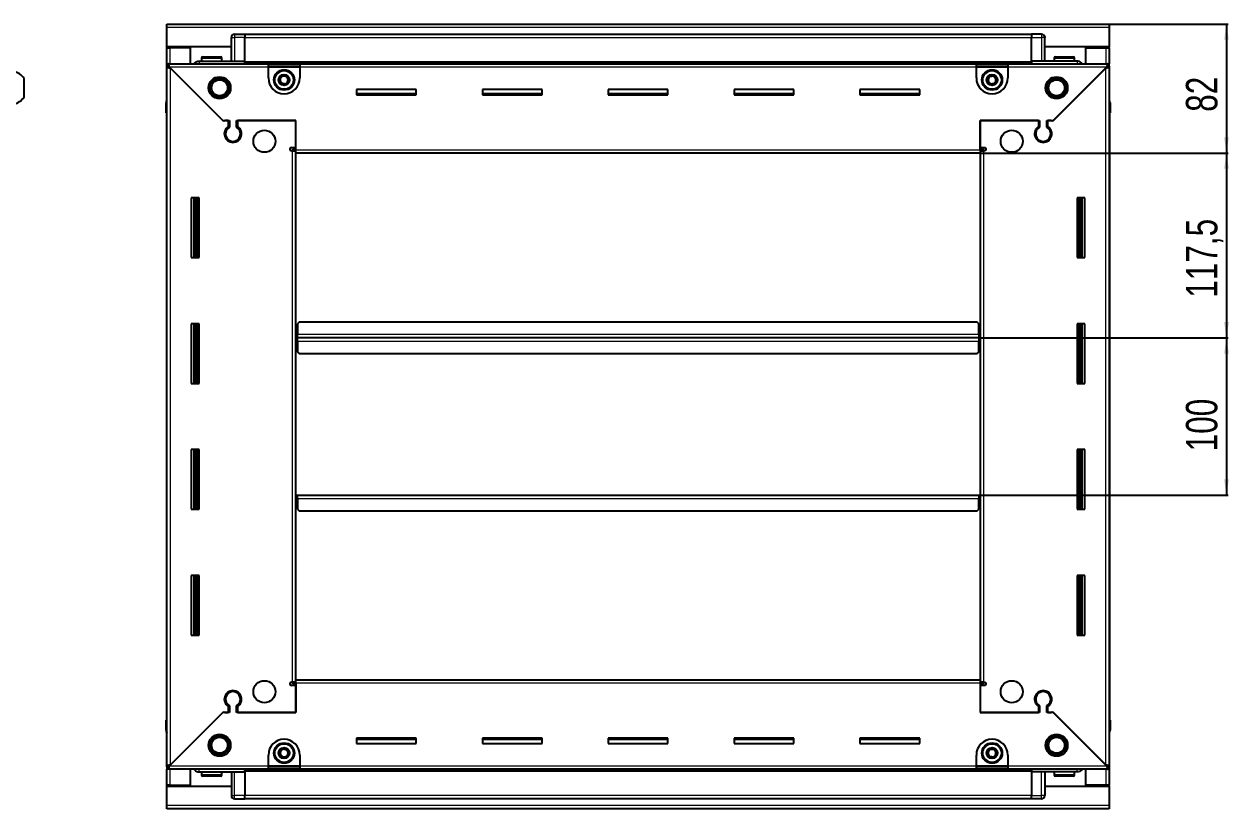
# Model space of a CAD drawing. Header units: millimetres. Extents: x 899 to 4291, y -693 to 1867.
# Drawn here: x 3525 to 4291, y 1244 to 1743 of the extents above; entities that cross this region are included whole.
import ezdxf

# ---------------------------------------------------------------- set-up
doc = ezdxf.new("R2010")
doc.units = ezdxf.units.MM
doc.layers.add('FORMAT', color=7, linetype='Continuous')
doc.styles.add('SLDTEXTSTYLE0', font='TXT', dxfattribs={"width": 0.75})
doc.dimstyles.new('SLDDIMSTYLE0', dxfattribs={"dimtxt": 20, "dimasz": 10, "dimexe": 0, "dimexo": 0.0625, "dimgap": 5, "dimtad": 2, "dimdec": 1, "dimrnd": 1e-09, "dimzin": 12, "dimdsep": 46, "dimtxsty": 'SLDTEXTSTYLE0', "dimsah": 1, "dimcen": 0.09, "dimadec": 0, "dimazin": 3, "dimtfac": 1, "dimtofl": 0, "dimtmove": 0, "dimatfit": 3, "dimfxl": 0, "dimfrac": 2, "dimtolj": 1, "dimtzin": 12, "dimarcsym": 0})

# ---------------------------------------------------------------- blocks, each defined once
blk = doc.blocks.new('_D_5')
at = {"layer": 'FORMAT'}
for p, q in [((4214.63, 1743.43), (4290.12, 1743.43)), ((4289.12, 1743.43), (4289.12, 1661.43)), ((4132.63, 1661.43), (4290.12, 1661.43))]:
    blk.add_line(p, q, dxfattribs=at)
for points in [[(4289.12, 1743.43), (4287.58, 1733.43), (4290.66, 1733.43)], [(4289.12, 1661.43), (4290.66, 1671.43), (4287.58, 1671.43)]]:
    blk.add_solid(points, dxfattribs=at)
at = {"layer": 'FORMAT', "insert": (4263.34, 1687.66), "char_height": 20, "attachment_point": 1, "rotation": 90, "style": 'SLDTEXTSTYLE0'}
blk.add_mtext('82', dxfattribs=at)
blk = doc.blocks.new('_D_6')
at = {"layer": 'FORMAT'}
for p, q in [((4132.63, 1661.43), (4290.12, 1661.43)), ((4289.12, 1661.43), (4289.12, 1543.93)), ((4131.63, 1543.93), (4290.12, 1543.93))]:
    blk.add_line(p, q, dxfattribs=at)
for points in [[(4289.12, 1661.43), (4287.58, 1651.43), (4290.66, 1651.43)], [(4289.12, 1543.93), (4290.66, 1553.93), (4287.58, 1553.93)]]:
    blk.add_solid(points, dxfattribs=at)
at = {"layer": 'FORMAT', "insert": (4263.34, 1569.43), "char_height": 20, "attachment_point": 1, "rotation": 90, "style": 'SLDTEXTSTYLE0'}
blk.add_mtext('117,5', dxfattribs=at)
blk = doc.blocks.new('_D_7')
at = {"layer": 'FORMAT'}
for p, q in [((4131.63, 1543.93), (4290.12, 1543.93)), ((4289.12, 1543.93), (4289.12, 1443.93)), ((4131.63, 1443.93), (4290.12, 1443.93))]:
    blk.add_line(p, q, dxfattribs=at)
for points in [[(4289.12, 1543.93), (4287.58, 1533.93), (4290.66, 1533.93)], [(4289.12, 1443.93), (4290.66, 1453.93), (4287.58, 1453.93)]]:
    blk.add_solid(points, dxfattribs=at)
at = {"layer": 'FORMAT', "insert": (4263.34, 1471.77), "char_height": 20, "attachment_point": 1, "rotation": 90, "style": 'SLDTEXTSTYLE0'}
blk.add_mtext('100', dxfattribs=at)

msp = doc.modelspace()

# ---------------------------------------------------------------- linework, layer by layer
at = {"color": 7, "linetype": 'Continuous', "lineweight": 25}
for p, q in [((3615.62, 1743.43), (4214.62, 1743.43)), ((3615.62, 1741.33), (3615.62, 1743.43)), ((3615.62, 1728.93), (3615.62, 1741.33)), ((4214.62, 1743.43), (4214.62, 1741.33)), ((4214.62, 1741.33), (4214.62, 1728.93)), ((3656.62, 1719.93), (3656.62, 1734.93)), ((3657.3, 1736.43), (3657.3, 1736.43)), ((3658.62, 1736.93), (3665.12, 1736.93)), ((3658.62, 1736.93), (3665.12, 1736.93)), ((3665.12, 1736.93), (3665.12, 1736.93)), ((3665.12, 1736.93), (3665.12, 1736.93)), ((3665.12, 1736.93), (3665.12, 1734.93)), ((4165.12, 1736.78), (3665.12, 1736.78)), ((3665.12, 1719.93), (3665.12, 1734.93)), ((4165.12, 1736.93), (4165.12, 1736.93)), ((4171.62, 1736.93), (4165.12, 1736.93)), ((4171.62, 1736.93), (4165.12, 1736.93)), ((4165.12, 1736.93), (4165.12, 1734.93)), ((4165.12, 1719.93), (4165.12, 1734.93)), ((4173.62, 1734.93), (4173.62, 1734.93)), ((4173.62, 1719.93), (4173.62, 1734.93)), ((3656.62, 1728.93), (3615.62, 1728.93)), ((3615.62, 1728.43), (3615.62, 1728.93)), ((3615.62, 1718.18), (3615.62, 1728.43)), ((3615.62, 1728.43), (3617.72, 1728.43)), ((3617.12, 1728.43), (3617.12, 1728.93)), ((3630.62, 1728.43), (3617.72, 1728.43)), ((3630.62, 1718.18), (3630.62, 1728.43)), ((4214.62, 1728.93), (4173.62, 1728.93)), ((4199.62, 1718.18), (4199.62, 1728.43)), ((4199.62, 1728.43), (4212.52, 1728.43)), ((4212.52, 1728.43), (4214.62, 1728.43)), ((4213.12, 1728.43), (4213.12, 1728.93)), ((4214.62, 1728.43), (4214.62, 1728.93)), ((4214.62, 1728.43), (4214.62, 1718.18)), ((3615.62, 1716.68), (3615.62, 1718.18)), ((3615.62, 1718.18), (3616.62, 1718.18)), ((3615.62, 1716.18), (3615.62, 1716.68)), ((3615.62, 1716.68), (3616.62, 1716.68)), ((3615.62, 1271.68), (3615.62, 1716.18)), ((3617.12, 1716.18), (3615.62, 1716.18)), ((3616.62, 1718.18), (3680.12, 1718.18)), ((3616.62, 1716.68), (3616.62, 1718.18)), ((3617.22, 1716.08), (3651.12, 1682.18)), ((3651.82, 1681.48), (3617.72, 1715.58)), ((3636.12, 1719.93), (3665.12, 1719.93)), ((3637.62, 1721.83), (3637.62, 1719.93)), ((3638.42, 1722.63), (3649.82, 1722.63)), ((3650.62, 1719.93), (3650.62, 1721.83)), ((3665.05, 1718.18), (3665.12, 1719.9)), ((3665.12, 1719.93), (3665.12, 1719.43)), ((3665.12, 1718.78), (4165.12, 1718.78)), ((3680.12, 1716.08), (3680.12, 1718.18)), ((3680.12, 1718.18), (3700.12, 1718.18)), ((3680.12, 1716.68), (3700.12, 1716.68)), ((3680.12, 1709.18), (3680.12, 1716.08)), ((3700.12, 1718.18), (3700.12, 1716.08)), ((3700.12, 1718.18), (4130.12, 1718.18)), ((3700.12, 1716.08), (3700.12, 1709.18)), ((4130.12, 1716.08), (4130.12, 1718.18)), ((4130.12, 1718.18), (4150.12, 1718.18)), ((4130.12, 1716.68), (4150.12, 1716.68)), ((4130.12, 1709.18), (4130.12, 1716.08)), ((4150.12, 1718.18), (4213.62, 1718.18)), ((4150.12, 1718.18), (4150.12, 1716.08)), ((4150.12, 1716.08), (4150.12, 1709.18)), ((4165.12, 1719.93), (4165.12, 1719.43)), ((4194.12, 1719.93), (4165.12, 1719.93)), ((4165.12, 1719.9), (4165.2, 1718.18)), ((4212.52, 1715.58), (4178.42, 1681.48)), ((4179.12, 1682.18), (4213.02, 1716.08)), ((4179.62, 1721.83), (4179.62, 1719.93)), ((4180.42, 1722.63), (4191.82, 1722.63)), ((4192.62, 1719.93), (4192.62, 1721.83)), ((4213.12, 1716.18), (4214.62, 1716.18)), ((4213.62, 1716.68), (4213.62, 1718.18)), ((4213.62, 1718.18), (4214.62, 1718.18)), ((4213.62, 1716.68), (4214.62, 1716.68)), ((4214.62, 1716.68), (4214.62, 1718.18)), ((4214.62, 1716.68), (4214.62, 1716.18)), ((4214.62, 1716.18), (4214.62, 1271.68)), ((3524.85, 1696.93), (3524.85, 1708.93)), ((3774.12, 1701.93), (3736.12, 1701.93)), ((3736.12, 1701.93), (3736.12, 1698.43)), ((3774.12, 1698.43), (3774.12, 1701.93)), ((3854.12, 1701.93), (3816.12, 1701.93)), ((3816.12, 1701.93), (3816.12, 1698.43)), ((3854.12, 1698.43), (3854.12, 1701.93)), ((3934.12, 1701.93), (3896.12, 1701.93)), ((3896.12, 1701.93), (3896.12, 1698.43)), ((3934.12, 1698.43), (3934.12, 1701.93)), ((4014.12, 1701.93), (3976.12, 1701.93)), ((3976.12, 1701.93), (3976.12, 1698.43)), ((4014.12, 1698.43), (4014.12, 1701.93)), ((4094.12, 1701.93), (4056.12, 1701.93)), ((4056.12, 1701.93), (4056.12, 1698.43)), ((4094.12, 1698.43), (4094.12, 1701.93)), ((3615.12, 1693.43), (3615.12, 1686.93)), ((3615.12, 1686.93), (3615.12, 1693.43)), ((3774.12, 1699.18), (3736.12, 1699.18)), ((3736.12, 1698.43), (3774.12, 1698.43)), ((3854.12, 1699.18), (3816.12, 1699.18)), ((3816.12, 1698.43), (3854.12, 1698.43)), ((3934.12, 1699.18), (3896.12, 1699.18)), ((3896.12, 1698.43), (3934.12, 1698.43)), ((4014.12, 1699.18), (3976.12, 1699.18)), ((3976.12, 1698.43), (4014.12, 1698.43)), ((4094.12, 1699.18), (4056.12, 1699.18)), ((4056.12, 1698.43), (4094.12, 1698.43)), ((4214.62, 1694.76), (4214.62, 1694.76)), ((4215.12, 1693.43), (4215.12, 1686.93)), ((4215.12, 1686.93), (4215.12, 1693.43)), ((3615.12, 1686.93), (3615.12, 1686.93)), ((3615.62, 1686.93), (3615.12, 1686.93)), ((3615.27, 1686.93), (3615.27, 1300.93)), ((4214.62, 1686.93), (4215.12, 1686.93)), ((4214.97, 1300.93), (4214.97, 1686.93)), ((4215.12, 1686.93), (4215.12, 1686.93)), ((4215.12, 1686.93), (4215.12, 1686.93)), ((3651.12, 1682.18), (3655.32, 1682.18)), ((3652.52, 1682.18), (3651.82, 1681.48)), ((3654.62, 1682.18), (3652.52, 1682.18)), ((3654.62, 1682.18), (3654.62, 1678.29)), ((3655.32, 1682.18), (3655.32, 1677.9)), ((3659.92, 1682.18), (3697.62, 1682.18)), ((3659.92, 1677.9), (3659.92, 1682.18)), ((3660.62, 1678.29), (3660.62, 1682.18)), ((3697.62, 1682.18), (3660.62, 1682.18)), ((3697.62, 1663.53), (3697.62, 1682.18)), ((3697.62, 1664.93), (3697.62, 1682.18)), ((4132.62, 1682.18), (4170.32, 1682.18)), ((4132.62, 1663.53), (4132.62, 1682.18)), ((4132.62, 1682.18), (4132.62, 1664.93)), ((4169.62, 1682.18), (4132.62, 1682.18)), ((4169.62, 1682.18), (4169.62, 1678.29)), ((4170.32, 1682.18), (4170.32, 1677.9)), ((4174.92, 1682.18), (4179.12, 1682.18)), ((4174.92, 1677.9), (4174.92, 1682.18)), ((4177.72, 1682.18), (4175.62, 1682.18)), ((4175.62, 1678.29), (4175.62, 1682.18)), ((4178.42, 1681.48), (4177.72, 1682.18)), ((3655.62, 1669.32), (3655.62, 1668.56)), ((3694.77, 1664.93), (3697.62, 1664.93)), ((3695.52, 1662.93), (3694.77, 1662.93)), ((3695.52, 1662.93), (3697.62, 1662.93)), ((3697.62, 1663.93), (3695.62, 1663.93)), ((3695.62, 1663.93), (3695.62, 1662.93)), ((3697.62, 1661.43), (3697.62, 1663.53)), ((4132.62, 1664.93), (4135.47, 1664.93)), ((4134.62, 1663.93), (4132.62, 1663.93)), ((4132.62, 1663.53), (4132.62, 1661.43)), ((4132.62, 1662.93), (4134.72, 1662.93)), ((4134.62, 1662.93), (4134.62, 1663.93)), ((4135.47, 1662.93), (4134.72, 1662.93)), ((4174.62, 1669.32), (4174.62, 1668.56)), ((4132.62, 1661.43), (3697.62, 1661.43)), ((3697.62, 1326.43), (3697.62, 1661.43)), ((4132.62, 1661.43), (4132.62, 1326.43)), ((3636.12, 1632.93), (3631.12, 1632.93)), ((3631.12, 1632.93), (3631.12, 1594.93)), ((3633.27, 1594.93), (3633.27, 1632.93)), ((3635.06, 1594.93), (3635.06, 1632.93)), ((3635.1, 1594.93), (3635.1, 1632.93)), ((3636.12, 1594.93), (3636.12, 1632.93)), ((4194.12, 1632.93), (4194.12, 1594.93)), ((4199.12, 1632.93), (4194.12, 1632.93)), ((4195.14, 1632.93), (4195.14, 1594.93)), ((4195.18, 1632.93), (4195.18, 1594.93)), ((4196.97, 1632.93), (4196.97, 1594.93)), ((4199.12, 1594.93), (4199.12, 1632.93)), ((3631.12, 1594.93), (3636.12, 1594.93)), ((4194.12, 1594.93), (4199.12, 1594.93)), ((3636.12, 1552.93), (3631.12, 1552.93)), ((3631.12, 1552.93), (3631.12, 1514.93)), ((3633.27, 1514.93), (3633.27, 1552.93)), ((3635.06, 1514.93), (3635.06, 1552.93)), ((3635.1, 1514.93), (3635.1, 1552.93)), ((3636.12, 1514.93), (3636.12, 1552.93)), ((3699.62, 1553.93), (3698.62, 1552.93)), ((3698.62, 1552.93), (3698.62, 1546.03)), ((4130.62, 1553.93), (3699.62, 1553.93)), ((4131.62, 1552.93), (4130.62, 1553.93)), ((4131.62, 1546.03), (4131.62, 1552.93)), ((4194.12, 1552.93), (4194.12, 1514.93)), ((4199.12, 1552.93), (4194.12, 1552.93)), ((4195.14, 1552.93), (4195.14, 1514.93)), ((4195.18, 1552.93), (4195.18, 1514.93)), ((4196.97, 1552.93), (4196.97, 1514.93)), ((4199.12, 1514.93), (4199.12, 1552.93)), ((3698.37, 1543.93), (3697.62, 1543.93)), ((3698.62, 1546.78), (3698.37, 1546.78)), ((3698.37, 1546.78), (3698.37, 1543.93)), ((3698.37, 1543.93), (3698.37, 1541.08)), ((3698.37, 1541.08), (3698.62, 1541.08)), ((3698.62, 1543.93), (3698.62, 1546.03)), ((4131.62, 1543.93), (3698.62, 1543.93)), ((3698.62, 1541.83), (3698.62, 1543.93)), ((3698.62, 1541.83), (3698.62, 1534.93)), ((4131.87, 1546.78), (4131.62, 1546.78)), ((4131.62, 1546.03), (4131.62, 1543.93)), ((4131.62, 1543.93), (4131.62, 1541.83)), ((4131.62, 1534.93), (4131.62, 1541.83)), ((4131.62, 1541.08), (4131.87, 1541.08)), ((4131.87, 1543.93), (4131.87, 1546.78)), ((4132.62, 1543.93), (4131.87, 1543.93)), ((4131.87, 1541.08), (4131.87, 1543.93)), ((3698.62, 1534.93), (3699.62, 1533.93)), ((3699.62, 1533.93), (4130.62, 1533.93)), ((4130.62, 1533.93), (4131.62, 1534.93)), ((3631.12, 1514.93), (3636.12, 1514.93)), ((4194.12, 1514.93), (4199.12, 1514.93)), ((3636.12, 1472.93), (3631.12, 1472.93)), ((3631.12, 1472.93), (3631.12, 1434.93)), ((3633.27, 1434.93), (3633.27, 1472.93)), ((3635.06, 1434.93), (3635.06, 1472.93)), ((3635.1, 1434.93), (3635.1, 1472.93)), ((3636.12, 1434.93), (3636.12, 1472.93)), ((4194.12, 1472.93), (4194.12, 1434.93)), ((4199.12, 1472.93), (4194.12, 1472.93)), ((4195.14, 1472.93), (4195.14, 1434.93)), ((4195.18, 1472.93), (4195.18, 1434.93)), ((4196.97, 1472.93), (4196.97, 1434.93)), ((4199.12, 1434.93), (4199.12, 1472.93)), ((3697.62, 1443.93), (3698.37, 1443.93)), ((3698.37, 1443.93), (3698.37, 1441.08)), ((3698.37, 1441.08), (3698.62, 1441.08)), ((3698.62, 1443.93), (4131.62, 1443.93)), ((3698.62, 1441.83), (3698.62, 1443.93)), ((3698.62, 1441.83), (3698.62, 1434.93)), ((4131.62, 1443.93), (4131.62, 1441.83)), ((4131.62, 1434.93), (4131.62, 1441.83)), ((4131.62, 1441.08), (4131.87, 1441.08)), ((4131.87, 1441.08), (4131.87, 1443.93)), ((4131.87, 1443.93), (4132.62, 1443.93)), ((3631.12, 1434.93), (3636.12, 1434.93)), ((3698.62, 1434.93), (3699.62, 1433.93)), ((3699.62, 1433.93), (4130.62, 1433.93)), ((4130.62, 1433.93), (4131.62, 1434.93)), ((4194.12, 1434.93), (4199.12, 1434.93)), ((3636.12, 1392.93), (3631.12, 1392.93)), ((3631.12, 1392.93), (3631.12, 1354.93)), ((3633.27, 1354.93), (3633.27, 1392.93)), ((3635.06, 1354.93), (3635.06, 1392.93)), ((3635.1, 1354.93), (3635.1, 1392.93)), ((3636.12, 1354.93), (3636.12, 1392.93)), ((4194.12, 1392.93), (4194.12, 1354.93)), ((4199.12, 1392.93), (4194.12, 1392.93)), ((4195.14, 1392.93), (4195.14, 1354.93)), ((4195.18, 1392.93), (4195.18, 1354.93)), ((4196.97, 1392.93), (4196.97, 1354.93)), ((4199.12, 1354.93), (4199.12, 1392.93)), ((3631.12, 1354.93), (3636.12, 1354.93)), ((4194.12, 1354.93), (4199.12, 1354.93)), ((3694.77, 1324.93), (3695.52, 1324.93)), ((3697.62, 1324.93), (3695.52, 1324.93)), ((3695.62, 1324.93), (3695.62, 1323.93)), ((3697.62, 1326.43), (4132.62, 1326.43)), ((3697.62, 1324.33), (3697.62, 1326.43)), ((4132.62, 1326.43), (4132.62, 1324.33)), ((4134.72, 1324.93), (4132.62, 1324.93)), ((4134.62, 1323.93), (4134.62, 1324.93)), ((4134.72, 1324.93), (4135.47, 1324.93)), ((3655.62, 1319.31), (3655.62, 1318.55)), ((3697.62, 1322.93), (3694.77, 1322.93)), ((3695.62, 1323.93), (3697.62, 1323.93)), ((3697.62, 1324.33), (3697.62, 1305.68)), ((3697.62, 1305.68), (3697.62, 1322.93)), ((4132.62, 1324.33), (4132.62, 1305.68)), ((4132.62, 1323.93), (4134.62, 1323.93)), ((4132.62, 1322.93), (4132.62, 1305.68)), ((4135.47, 1322.93), (4132.62, 1322.93)), ((4174.62, 1319.31), (4174.62, 1318.55)), ((3654.62, 1309.57), (3654.62, 1305.68)), ((3655.32, 1309.97), (3655.32, 1305.68)), ((3659.92, 1305.68), (3659.92, 1309.97)), ((3660.62, 1305.68), (3660.62, 1309.57)), ((4169.62, 1309.57), (4169.62, 1305.68)), ((4170.32, 1309.97), (4170.32, 1305.68)), ((4174.92, 1305.68), (4174.92, 1309.97)), ((4175.62, 1305.68), (4175.62, 1309.57)), ((3651.12, 1305.68), (3617.22, 1271.78)), ((3617.72, 1272.28), (3651.82, 1306.38)), ((3655.32, 1305.68), (3651.12, 1305.68)), ((3651.82, 1306.38), (3652.52, 1305.68)), ((3652.52, 1305.68), (3654.62, 1305.68)), ((3697.62, 1305.68), (3659.92, 1305.68)), ((3660.62, 1305.68), (3697.62, 1305.68)), ((4170.32, 1305.68), (4132.62, 1305.68)), ((4132.62, 1305.68), (4169.62, 1305.68)), ((4179.12, 1305.68), (4174.92, 1305.68)), ((4175.62, 1305.68), (4177.72, 1305.68)), ((4177.72, 1305.68), (4178.42, 1306.38)), ((4178.42, 1306.38), (4212.52, 1272.28)), ((4213.02, 1271.78), (4179.12, 1305.68)), ((3615.12, 1294.43), (3615.12, 1300.93)), ((3615.12, 1300.93), (3615.12, 1300.93)), ((3615.12, 1300.93), (3615.12, 1300.93)), ((3615.12, 1300.93), (3615.12, 1294.43)), ((3615.62, 1300.93), (3615.12, 1300.93)), ((4214.62, 1300.93), (4215.12, 1300.93)), ((4215.12, 1300.93), (4215.12, 1300.93)), ((4215.12, 1294.43), (4215.12, 1300.93)), ((4215.12, 1300.93), (4215.12, 1294.43)), ((3615.62, 1293.11), (3615.62, 1293.11)), ((3774.12, 1289.43), (3736.12, 1289.43)), ((3736.12, 1289.43), (3736.12, 1285.93)), ((3736.12, 1288.68), (3774.12, 1288.68)), ((3774.12, 1285.93), (3774.12, 1289.43)), ((3854.12, 1289.43), (3816.12, 1289.43)), ((3816.12, 1289.43), (3816.12, 1285.93)), ((3816.12, 1288.68), (3854.12, 1288.68)), ((3854.12, 1285.93), (3854.12, 1289.43)), ((3934.12, 1289.43), (3896.12, 1289.43)), ((3896.12, 1289.43), (3896.12, 1285.93)), ((3896.12, 1288.68), (3934.12, 1288.68)), ((3934.12, 1285.93), (3934.12, 1289.43)), ((4014.12, 1289.43), (3976.12, 1289.43)), ((3976.12, 1289.43), (3976.12, 1285.93)), ((3976.12, 1288.68), (4014.12, 1288.68)), ((4014.12, 1285.93), (4014.12, 1289.43)), ((4094.12, 1289.43), (4056.12, 1289.43)), ((4056.12, 1289.43), (4056.12, 1285.93)), ((4056.12, 1288.68), (4094.12, 1288.68)), ((4094.12, 1285.93), (4094.12, 1289.43)), ((3736.12, 1285.93), (3774.12, 1285.93)), ((3816.12, 1285.93), (3854.12, 1285.93)), ((3896.12, 1285.93), (3934.12, 1285.93)), ((3976.12, 1285.93), (4014.12, 1285.93)), ((4056.12, 1285.93), (4094.12, 1285.93)), ((3615.62, 1271.18), (3615.62, 1271.68)), ((3617.12, 1271.68), (3615.62, 1271.68)), ((3680.12, 1271.78), (3680.12, 1278.68)), ((3680.12, 1269.68), (3680.12, 1271.78)), ((3700.12, 1278.68), (3700.12, 1271.78)), ((3700.12, 1271.78), (3700.12, 1269.68)), ((4130.12, 1271.78), (4130.12, 1278.68)), ((4130.12, 1269.68), (4130.12, 1271.78)), ((4150.12, 1278.68), (4150.12, 1271.78)), ((4150.12, 1271.78), (4150.12, 1269.68)), ((4213.12, 1271.68), (4214.62, 1271.68)), ((4214.62, 1271.68), (4214.62, 1271.18)), ((3615.62, 1271.18), (3615.62, 1269.68)), ((3616.62, 1271.18), (3615.62, 1271.18)), ((3615.62, 1259.43), (3615.62, 1269.68)), ((3616.62, 1269.68), (3615.62, 1269.68)), ((3616.62, 1271.18), (3616.62, 1269.68)), ((3680.12, 1269.68), (3616.62, 1269.68)), ((3630.62, 1259.43), (3630.62, 1269.68)), ((3636.12, 1267.93), (3665.12, 1267.93)), ((3637.62, 1267.93), (3637.62, 1266.03)), ((3642.2, 1265.23), (3638.42, 1265.23)), ((3649.82, 1265.23), (3642.2, 1265.23)), ((3650.62, 1266.03), (3650.62, 1267.93)), ((3656.62, 1267.93), (3656.62, 1252.93)), ((3665.12, 1267.97), (3665.05, 1269.68)), ((4165.12, 1269.08), (3665.12, 1269.08)), ((3665.12, 1267.93), (3665.12, 1268.43)), ((3665.12, 1267.93), (3665.12, 1252.93)), ((3700.12, 1271.18), (3680.12, 1271.18)), ((3700.12, 1269.68), (3680.12, 1269.68)), ((4130.12, 1269.68), (3700.12, 1269.68)), ((4150.12, 1271.18), (4130.12, 1271.18)), ((4150.12, 1269.68), (4130.12, 1269.68)), ((4213.62, 1269.68), (4150.12, 1269.68)), ((4165.2, 1269.68), (4165.12, 1267.97)), ((4165.12, 1267.93), (4165.12, 1268.43)), ((4194.12, 1267.93), (4165.12, 1267.93)), ((4165.12, 1267.93), (4165.12, 1252.93)), ((4173.62, 1267.93), (4173.62, 1252.93)), ((4179.62, 1267.93), (4179.62, 1266.03)), ((4187.41, 1265.23), (4180.42, 1265.23)), ((4191.82, 1265.23), (4187.41, 1265.23)), ((4192.62, 1266.03), (4192.62, 1267.93)), ((4199.62, 1259.43), (4199.62, 1269.68)), ((4213.62, 1271.18), (4213.62, 1269.68)), ((4214.62, 1271.18), (4213.62, 1271.18)), ((4214.62, 1269.68), (4213.62, 1269.68)), ((4214.62, 1271.18), (4214.62, 1269.68)), ((4214.62, 1269.68), (4214.62, 1259.43)), ((3617.72, 1259.43), (3615.62, 1259.43)), ((3615.62, 1258.93), (3615.62, 1259.43)), ((3615.62, 1258.93), (3656.62, 1258.93)), ((3615.62, 1246.53), (3615.62, 1258.93)), ((3617.12, 1258.93), (3617.12, 1259.43)), ((3617.72, 1259.43), (3630.62, 1259.43)), ((4173.62, 1258.93), (4214.62, 1258.93)), ((4212.52, 1259.43), (4199.62, 1259.43)), ((4214.62, 1259.43), (4212.52, 1259.43)), ((4213.12, 1258.93), (4213.12, 1259.43)), ((4214.62, 1258.93), (4214.62, 1259.43)), ((4214.62, 1258.93), (4214.62, 1246.53)), ((3656.62, 1252.93), (3656.62, 1252.93)), ((3658.62, 1250.93), (3665.12, 1250.93)), ((3658.62, 1250.93), (3665.12, 1250.93)), ((3665.12, 1250.93), (3665.12, 1252.93)), ((3665.12, 1251.08), (4165.12, 1251.08)), ((3665.12, 1250.93), (3665.12, 1250.93)), ((4165.12, 1250.93), (4165.12, 1252.93)), ((4171.62, 1250.93), (4165.12, 1250.93)), ((4165.12, 1250.93), (4165.12, 1250.93)), ((4165.12, 1250.93), (4165.12, 1250.93)), ((4171.62, 1250.93), (4165.12, 1250.93)), ((4172.94, 1251.43), (4172.94, 1251.43)), ((3615.62, 1244.43), (3615.62, 1246.53)), ((4214.62, 1244.43), (3615.62, 1244.43)), ((4214.62, 1246.53), (4214.62, 1244.43))]:
    msp.add_line(p, q, dxfattribs=at)
at = {"color": 8, "linetype": 'Continuous', "lineweight": 18}
for p, q in [((4214.62, 1741.33), (3615.62, 1741.33)), ((3656.62, 1734.93), (3658.62, 1734.93)), ((3658.62, 1736.93), (3658.62, 1734.93)), ((3658.62, 1734.93), (3658.62, 1719.93)), ((3665.12, 1734.93), (3658.62, 1734.93)), ((4165.12, 1734.78), (3665.12, 1734.78)), ((4165.12, 1734.93), (4171.62, 1734.93)), ((4171.62, 1736.93), (4171.62, 1734.93)), ((4171.62, 1734.93), (4171.62, 1719.93)), ((4173.62, 1734.93), (4171.62, 1734.93)), ((3617.72, 1728.43), (3617.72, 1728.93)), ((3617.72, 1718.18), (3617.72, 1728.43)), ((4212.52, 1728.93), (4212.52, 1728.43)), ((4212.52, 1728.43), (4212.52, 1718.18)), ((3680.12, 1716.08), (3617.22, 1716.08)), ((3617.72, 1715.58), (3617.72, 1272.28)), ((3637.62, 1721.83), (3650.62, 1721.83)), ((4165.12, 1719.43), (3665.12, 1719.43)), ((4165.12, 1718.2), (3665.12, 1718.2)), ((3680.12, 1716.08), (3700.12, 1716.08)), ((4130.12, 1716.08), (3700.12, 1716.08)), ((4130.12, 1716.08), (4150.12, 1716.08)), ((4213.02, 1716.08), (4150.12, 1716.08)), ((4179.62, 1721.83), (4192.62, 1721.83)), ((4212.52, 1272.28), (4212.52, 1715.58)), ((3615.62, 1693.43), (3615.12, 1693.43)), ((4214.62, 1693.43), (4215.12, 1693.43)), ((3695.52, 1324.93), (3695.52, 1662.93)), ((3697.62, 1663.53), (4132.62, 1663.53)), ((4134.72, 1662.93), (4134.72, 1324.93)), ((3632.62, 1632.93), (3632.62, 1594.93)), ((3633.86, 1632.93), (3633.86, 1594.93)), ((4196.38, 1594.93), (4196.38, 1632.93)), ((4197.62, 1594.93), (4197.62, 1632.93)), ((3632.62, 1552.93), (3632.62, 1514.93)), ((3633.86, 1552.93), (3633.86, 1514.93)), ((4196.38, 1514.93), (4196.38, 1552.93)), ((4197.62, 1514.93), (4197.62, 1552.93)), ((4131.62, 1546.03), (3698.62, 1546.03)), ((3698.62, 1541.83), (4131.62, 1541.83)), ((3632.62, 1472.93), (3632.62, 1434.93)), ((3633.86, 1472.93), (3633.86, 1434.93)), ((4196.38, 1434.93), (4196.38, 1472.93)), ((4197.62, 1434.93), (4197.62, 1472.93)), ((3698.62, 1441.83), (4131.62, 1441.83)), ((3632.62, 1392.93), (3632.62, 1354.93)), ((3633.86, 1392.93), (3633.86, 1354.93)), ((4196.38, 1354.93), (4196.38, 1392.93)), ((4197.62, 1354.93), (4197.62, 1392.93)), ((4132.62, 1324.33), (3697.62, 1324.33)), ((3615.62, 1294.43), (3615.12, 1294.43)), ((4214.62, 1294.43), (4215.12, 1294.43)), ((3617.22, 1271.78), (3680.12, 1271.78)), ((3700.12, 1271.78), (3680.12, 1271.78)), ((3700.12, 1271.78), (4130.12, 1271.78)), ((4150.12, 1271.78), (4130.12, 1271.78)), ((4150.12, 1271.78), (4213.02, 1271.78)), ((3617.72, 1259.43), (3617.72, 1269.68)), ((3641.92, 1266.03), (3637.62, 1266.03)), ((3650.62, 1266.03), (3641.92, 1266.03)), ((3658.62, 1252.93), (3658.62, 1267.93)), ((3665.12, 1269.67), (4165.12, 1269.67)), ((3665.12, 1268.43), (4165.12, 1268.43)), ((4171.62, 1252.93), (4171.62, 1267.93)), ((4187.59, 1266.03), (4179.62, 1266.03)), ((4192.62, 1266.03), (4187.59, 1266.03)), ((4212.52, 1269.68), (4212.52, 1259.43)), ((3617.72, 1258.93), (3617.72, 1259.43)), ((4212.52, 1259.43), (4212.52, 1258.93)), ((3656.62, 1252.93), (3658.62, 1252.93)), ((3665.12, 1252.93), (3658.62, 1252.93)), ((3658.62, 1250.93), (3658.62, 1252.93)), ((3665.12, 1253.08), (4165.12, 1253.08)), ((4165.12, 1252.93), (4171.62, 1252.93)), ((4173.62, 1252.93), (4171.62, 1252.93)), ((4171.62, 1250.93), (4171.62, 1252.93)), ((4214.62, 1246.53), (3615.62, 1246.53))]:
    msp.add_line(p, q, dxfattribs=at)
at = {"color": 7, "linetype": 'Continuous', "lineweight": 25, "flags": 128}
msp.add_lwpolyline([(4173.47, 1735.69), (4173.58, 1735.32), (4173.62, 1734.93)], dxfattribs=at)
at = {"color": 7, "linetype": 'Continuous', "lineweight": 25}
for centre, radius in [((3649.12, 1702.93), 7), ((3649.12, 1702.93), 6.03), ((3649.12, 1702.93), 5.1), ((3690.12, 1707.93), 6.5), ((3690.12, 1707.93), 3.46), ((4140.12, 1707.93), 6.5), ((4140.12, 1707.93), 3.46), ((4181.12, 1702.93), 7), ((4181.12, 1702.93), 6.02), ((4181.12, 1702.93), 5.1), ((3677.62, 1668.93), 7), ((4152.62, 1668.93), 7), ((3677.62, 1318.93), 7), ((4152.62, 1318.93), 7), ((3649.12, 1284.93), 7), ((3649.12, 1284.93), 6.03), ((3649.12, 1284.93), 5.1), ((4181.12, 1284.93), 7), ((4181.12, 1284.93), 6.03), ((4181.12, 1284.93), 5.1), ((3690.12, 1279.93), 6.5), ((3690.12, 1279.93), 3.46), ((4140.12, 1279.93), 6.5), ((4140.12, 1279.93), 3.46)]:
    msp.add_circle(centre, radius, dxfattribs=at)
at = {"color": 8, "linetype": 'Continuous', "lineweight": 18}
for centre in [(3690.12, 1707.93), (4140.12, 1707.93), (3690.12, 1279.93), (4140.12, 1279.93)]:
    msp.add_circle(centre, 5.7, dxfattribs=at)
at = {"color": 7, "linetype": 'Continuous', "lineweight": 25}
for centre, radius, start, end in [((3658.62, 1734.93), 2, 90, 180), ((3658.62, 1734.93), 2, 123.94202, 131.40962), ((3658.62, 1734.93), 2, 90, 108.58003), ((4171.62, 1734.93), 2, 0, 90), ((3638.42, 1721.83), 0.8, 90, 180), ((3649.82, 1721.83), 0.8, 0, 90), ((3656.42, 1720.13), 0.2, 270, 0), ((4173.82, 1720.13), 0.2, 180, 270), ((4180.42, 1721.83), 0.8, 90, 180), ((4191.82, 1721.83), 0.8, 0, 90), ((3515.22, 1701.91), 11.91, 36.1266, 75.29965), ((3690.12, 1709.18), 10, 180, 270), ((3690.12, 1707.93), 2.5, 134.01559, 194.01559), ((3690.12, 1707.93), 2.5, 74.01559, 134.01559), ((3690.12, 1709.18), 10, 270, 0), ((3690.12, 1707.93), 2.5, 14.01559, 74.01559), ((3690.12, 1707.93), 2.5, 314.01559, 14.01559), ((4140.12, 1709.18), 10, 180, 270), ((4140.12, 1707.93), 2.5, 160.11158, 220.11158), ((4140.12, 1707.93), 2.5, 100.11158, 160.11158), ((4140.12, 1707.93), 2.5, 40.11158, 100.11158), ((4140.12, 1709.18), 10, 270, 0), ((4140.12, 1707.93), 2.5, 340.11158, 40.11158), ((3690.12, 1707.93), 2.5, 194.01559, 254.01559), ((3690.12, 1707.93), 2.5, 254.01559, 314.01559), ((4140.12, 1707.93), 2.5, 220.11158, 280.11158), ((4140.12, 1707.93), 2.5, 280.11158, 340.11158), ((3515.22, 1703.96), 11.91, 284.70035, 323.8734), ((3617.12, 1693.43), 2, 138.57492, 180), ((3617.12, 1693.43), 2, 138.59038, 180), ((4213.12, 1693.43), 2, 33.78451, 41.40962), ((4213.12, 1693.43), 2, 0, 41.40962), ((4213.12, 1693.43), 2, 360, 19.56674), ((3657.62, 1673.68), 5.5, 123.05573, 56.94427), ((3657.62, 1673.68), 4.8, 118.63099, 61.36901), ((4172.62, 1673.68), 5.5, 123.05573, 56.94427), ((4172.62, 1673.68), 4.8, 118.63099, 61.36901), ((3694.77, 1663.93), 1, 90, 270), ((4135.47, 1663.93), 1, 270, 90), ((3694.77, 1323.93), 1, 90, 270), ((4135.47, 1323.93), 1, 270, 90), ((3657.62, 1314.18), 5.5, 303.05573, 236.94427), ((3657.62, 1314.18), 4.8, 298.63099, 241.36901), ((4172.62, 1314.18), 5.5, 303.05573, 236.94427), ((4172.62, 1314.18), 4.8, 298.63099, 241.36901), ((3617.12, 1294.43), 2, 180, 198.58003), ((3617.12, 1294.43), 2, 180, 221.40962), ((4213.12, 1294.43), 2, 318.57492, 360), ((4213.12, 1294.43), 2, 318.59038, 0), ((3617.12, 1294.43), 2, 213.94202, 221.40962), ((3690.12, 1278.68), 10, 90, 180), ((3690.12, 1278.68), 10, 0, 90), ((4140.12, 1278.68), 10, 90, 180), ((4140.12, 1278.68), 10, 0, 90), ((3690.12, 1279.93), 2.5, 127.47401, 187.47401), ((3690.12, 1279.93), 2.5, 187.47401, 247.47401), ((3690.12, 1279.93), 2.5, 67.47401, 127.47401), ((3690.12, 1279.93), 2.5, 7.47401, 67.47401), ((3690.12, 1279.93), 2.5, 307.47401, 7.47401), ((4140.12, 1279.93), 2.5, 147.04236, 207.04236), ((4140.12, 1279.93), 2.5, 87.04236, 147.04236), ((4140.12, 1279.93), 2.5, 27.04236, 87.04236), ((4140.12, 1279.93), 2.5, 327.04236, 27.04236), ((3690.12, 1279.93), 2.5, 247.47401, 307.47401), ((4140.12, 1279.93), 2.5, 207.04236, 267.04236), ((4140.12, 1279.93), 2.5, 267.04236, 327.04236), ((3638.42, 1266.03), 0.8, 180, 270), ((3649.82, 1266.03), 0.8, 270, 360), ((3656.42, 1267.73), 0.2, 0, 90), ((4173.82, 1267.73), 0.2, 90, 180), ((4180.42, 1266.03), 0.8, 180, 270), ((4191.82, 1266.03), 0.8, 270, 360), ((3658.62, 1252.93), 2, 180, 270), ((3658.62, 1252.93), 2, 180, 270), ((4171.62, 1252.93), 2, 270, 0), ((4171.62, 1252.93), 2, 270, 288.58003), ((4171.62, 1252.93), 2, 303.94202, 311.40962)]:
    msp.add_arc(centre, radius, start, end, dxfattribs=at)
for points, knots in [([(3615.62, 1716.18), (3615.65, 1716.14), (3615.7, 1716.05), (3616.09, 1715.91), (3616.65, 1715.78), (3617.23, 1715.67), (3617.59, 1715.61), (3617.72, 1715.58)], [0, 0, 0, 0, 0.230255, 0.448522, 0.666786, 0.88505, 1, 1, 1, 1]), ([(3617.22, 1716.08), (3617.17, 1716.34), (3617.08, 1716.83), (3616.95, 1717.47), (3616.82, 1717.94), (3616.71, 1718.16), (3616.64, 1718.18), (3616.62, 1718.18)], [0, 0, 0, 0, 0.230255, 0.448522, 0.666786, 0.88505, 1, 1, 1, 1]), ([(3632.91, 1718.18), (3633.03, 1718.38), (3633.41, 1719.03), (3634.57, 1719.74), (3635.6, 1719.87), (3636.12, 1719.93)], [0, 0, 0, 0, 0.18225, 0.591125, 1, 1, 1, 1]), ([(3665.12, 1719.93), (3665.12, 1719.9), (3665.12, 1719.82), (3665.12, 1719.2), (3665.12, 1718.62), (3665.12, 1718.23), (3665.12, 1718.2)], [0, 0, 0, 0, 0.324279, 0.648558, 0.972836, 1, 1, 1, 1]), ([(4165.12, 1719.93), (4165.12, 1719.9), (4165.12, 1719.82), (4165.12, 1719.2), (4165.12, 1718.62), (4165.12, 1718.23), (4165.12, 1718.2)], [0, 0, 0, 0, 0.3242788, 0.6485576, 0.9728365, 1, 1, 1, 1]), ([(4197.34, 1718.18), (4197.22, 1718.38), (4196.83, 1719.03), (4195.67, 1719.74), (4194.64, 1719.87), (4194.12, 1719.93)], [0, 0, 0, 0, 0.18225, 0.591125, 1, 1, 1, 1]), ([(4212.52, 1715.58), (4212.77, 1715.63), (4213.27, 1715.72), (4213.91, 1715.85), (4214.37, 1715.98), (4214.59, 1716.09), (4214.61, 1716.16), (4214.62, 1716.18)], [0, 0, 0, 0, 0.2302553, 0.4485219, 0.6667858, 0.8850496, 1, 1, 1, 1]), ([(4213.62, 1718.18), (4213.57, 1718.16), (4213.48, 1718.11), (4213.35, 1717.71), (4213.22, 1717.15), (4213.11, 1716.57), (4213.04, 1716.21), (4213.02, 1716.08)], [0, 0, 0, 0, 0.230255, 0.448522, 0.666786, 0.88505, 1, 1, 1, 1]), ([(3687.35, 1708.73), (3687.72, 1709.09), (3688.41, 1709.76), (3689.1, 1710.42), (3689.42, 1710.73)], [0, 0, 0, 0, 0.534686, 1, 1, 1, 1]), ([(3688.04, 1705.93), (3687.96, 1706.26), (3687.76, 1707.06), (3687.52, 1708.03), (3687.38, 1708.61), (3687.35, 1708.73)], [0, 0, 0, 0, 0.362901, 0.866875, 1, 1, 1, 1]), ([(3689.42, 1710.73), (3689.92, 1710.59), (3690.84, 1710.33), (3691.77, 1710.06), (3692.2, 1709.94)], [0, 0, 0, 0, 0.5346859, 1, 1, 1, 1]), ([(3692.2, 1709.94), (3692.23, 1709.82), (3692.37, 1709.24), (3692.61, 1708.27), (3692.81, 1707.47), (3692.9, 1707.14)], [0, 0, 0, 0, 0.1331247, 0.6370994, 1, 1, 1, 1]), ([(4137.28, 1707.43), (4137.32, 1707.54), (4137.52, 1708.11), (4137.86, 1709.04), (4138.14, 1709.82), (4138.26, 1710.14)], [0, 0, 0, 0, 0.133125, 0.637099, 1, 1, 1, 1]), ([(4138.26, 1710.14), (4138.77, 1710.23), (4139.72, 1710.4), (4140.66, 1710.57), (4141.1, 1710.65)], [0, 0, 0, 0, 0.534686, 1, 1, 1, 1]), ([(4141.1, 1710.65), (4141.43, 1710.25), (4142.06, 1709.52), (4142.67, 1708.78), (4142.96, 1708.44)], [0, 0, 0, 0, 0.534686, 1, 1, 1, 1]), ([(4142.96, 1708.44), (4142.85, 1708.12), (4142.57, 1707.34), (4142.23, 1706.41), (4142.02, 1705.84), (4141.98, 1705.73)], [0, 0, 0, 0, 0.362901, 0.866875, 1, 1, 1, 1]), ([(3690.82, 1705.13), (3690.32, 1705.28), (3689.4, 1705.54), (3688.47, 1705.81), (3688.04, 1705.93)], [0, 0, 0, 0, 0.5346859, 1, 1, 1, 1]), ([(3692.9, 1707.14), (3692.52, 1706.78), (3691.83, 1706.11), (3691.14, 1705.44), (3690.82, 1705.13)], [0, 0, 0, 0, 0.534686, 1, 1, 1, 1]), ([(4139.14, 1705.22), (4138.81, 1705.61), (4138.18, 1706.35), (4137.57, 1707.09), (4137.28, 1707.43)], [0, 0, 0, 0, 0.534686, 1, 1, 1, 1]), ([(4141.98, 1705.73), (4141.47, 1705.64), (4140.52, 1705.47), (4139.58, 1705.3), (4139.14, 1705.22)], [0, 0, 0, 0, 0.5346859, 1, 1, 1, 1]), ([(3687.45, 1281.04), (3687.55, 1281.12), (3688.03, 1281.48), (3688.82, 1282.09), (3689.47, 1282.59), (3689.75, 1282.8)], [0, 0, 0, 0, 0.133125, 0.637099, 1, 1, 1, 1]), ([(3687.83, 1278.18), (3687.76, 1278.69), (3687.64, 1279.65), (3687.51, 1280.6), (3687.45, 1281.04)], [0, 0, 0, 0, 0.534686, 1, 1, 1, 1]), ([(3689.75, 1282.8), (3690.22, 1282.6), (3691.11, 1282.23), (3692, 1281.86), (3692.41, 1281.69)], [0, 0, 0, 0, 0.534686, 1, 1, 1, 1]), ([(3692.41, 1281.69), (3692.48, 1281.18), (3692.6, 1280.22), (3692.73, 1279.27), (3692.79, 1278.83)], [0, 0, 0, 0, 0.5346859, 1, 1, 1, 1]), ([(4137.24, 1280.08), (4137.52, 1280.52), (4138.04, 1281.33), (4138.57, 1282.13), (4138.81, 1282.51)], [0, 0, 0, 0, 0.534686, 1, 1, 1, 1]), ([(4138.55, 1277.51), (4138.32, 1277.97), (4137.88, 1278.83), (4137.44, 1279.69), (4137.24, 1280.08)], [0, 0, 0, 0, 0.534686, 1, 1, 1, 1]), ([(4138.81, 1282.51), (4138.93, 1282.5), (4139.53, 1282.47), (4140.52, 1282.42), (4141.35, 1282.37), (4141.69, 1282.36)], [0, 0, 0, 0, 0.133125, 0.637099, 1, 1, 1, 1]), ([(4143, 1279.79), (4142.72, 1279.35), (4142.2, 1278.54), (4141.68, 1277.74), (4141.43, 1277.36)], [0, 0, 0, 0, 0.534686, 1, 1, 1, 1]), ([(4141.69, 1282.36), (4141.93, 1281.9), (4142.36, 1281.04), (4142.8, 1280.18), (4143, 1279.79)], [0, 0, 0, 0, 0.534686, 1, 1, 1, 1]), ([(3617.72, 1272.28), (3617.47, 1272.24), (3616.97, 1272.15), (3616.33, 1272.01), (3615.87, 1271.88), (3615.65, 1271.77), (3615.63, 1271.71), (3615.62, 1271.68)], [0, 0, 0, 0, 0.230255, 0.448522, 0.666786, 0.88505, 1, 1, 1, 1]), ([(3616.62, 1269.68), (3616.67, 1269.71), (3616.76, 1269.76), (3616.89, 1270.16), (3617.02, 1270.71), (3617.13, 1271.29), (3617.2, 1271.66), (3617.22, 1271.78)], [0, 0, 0, 0, 0.230255, 0.448522, 0.666786, 0.88505, 1, 1, 1, 1]), ([(3690.5, 1277.07), (3690.02, 1277.27), (3689.13, 1277.64), (3688.24, 1278.01), (3687.83, 1278.18)], [0, 0, 0, 0, 0.5346859, 1, 1, 1, 1]), ([(3692.79, 1278.83), (3692.51, 1278.62), (3691.86, 1278.12), (3691.07, 1277.51), (3690.6, 1277.15), (3690.5, 1277.07)], [0, 0, 0, 0, 0.362901, 0.866875, 1, 1, 1, 1]), ([(4141.43, 1277.36), (4141.09, 1277.38), (4140.27, 1277.42), (4139.27, 1277.47), (4138.67, 1277.51), (4138.55, 1277.51)], [0, 0, 0, 0, 0.362901, 0.866875, 1, 1, 1, 1]), ([(4214.62, 1271.68), (4214.59, 1271.73), (4214.54, 1271.82), (4214.15, 1271.95), (4213.59, 1272.08), (4213.01, 1272.19), (4212.65, 1272.26), (4212.52, 1272.28)], [0, 0, 0, 0, 0.230255, 0.448522, 0.666786, 0.88505, 1, 1, 1, 1]), ([(4213.02, 1271.78), (4213.07, 1271.53), (4213.16, 1271.04), (4213.29, 1270.4), (4213.42, 1269.93), (4213.53, 1269.71), (4213.6, 1269.69), (4213.62, 1269.68)], [0, 0, 0, 0, 0.230255, 0.448522, 0.666786, 0.88505, 1, 1, 1, 1]), ([(3632.91, 1269.68), (3633.03, 1269.48), (3633.41, 1268.83), (3634.57, 1268.13), (3635.6, 1268), (3636.12, 1267.93)], [0, 0, 0, 0, 0.18225, 0.591125, 1, 1, 1, 1]), ([(3665.12, 1267.93), (3665.12, 1267.97), (3665.12, 1268.05), (3665.12, 1268.66), (3665.12, 1269.24), (3665.12, 1269.64), (3665.12, 1269.67)], [0, 0, 0, 0, 0.324279, 0.648558, 0.972836, 1, 1, 1, 1]), ([(4165.12, 1267.93), (4165.12, 1267.97), (4165.12, 1268.05), (4165.12, 1268.66), (4165.12, 1269.24), (4165.12, 1269.64), (4165.12, 1269.67)], [0, 0, 0, 0, 0.3242788, 0.6485576, 0.9728365, 1, 1, 1, 1]), ([(4197.34, 1269.68), (4197.22, 1269.48), (4196.83, 1268.83), (4195.67, 1268.13), (4194.64, 1268), (4194.12, 1267.93)], [0, 0, 0, 0, 0.18225, 0.591125, 1, 1, 1, 1])]:
    msp.add_open_spline(points, degree=3, knots=knots, dxfattribs=at)
for points in [[(3617.22, 1716.08), (3617.17, 1716.16), (3617.07, 1716.32), (3616.92, 1716.52), (3616.77, 1716.66), (3616.67, 1716.67), (3616.62, 1716.68)], [(3617.12, 1716.18), (3617.13, 1716.13), (3617.15, 1716.03), (3617.29, 1715.88), (3617.48, 1715.73), (3617.64, 1715.63), (3617.72, 1715.58)], [(4212.52, 1715.58), (4212.6, 1715.63), (4212.76, 1715.73), (4212.95, 1715.88), (4213.09, 1716.03), (4213.11, 1716.13), (4213.12, 1716.18)], [(4213.62, 1716.68), (4213.57, 1716.67), (4213.47, 1716.66), (4213.32, 1716.52), (4213.17, 1716.32), (4213.07, 1716.16), (4213.02, 1716.08)], [(3616.62, 1271.18), (3616.67, 1271.19), (3616.77, 1271.21), (3616.92, 1271.35), (3617.07, 1271.55), (3617.17, 1271.71), (3617.22, 1271.78)], [(3617.72, 1272.28), (3617.64, 1272.23), (3617.48, 1272.13), (3617.29, 1271.98), (3617.15, 1271.83), (3617.13, 1271.73), (3617.12, 1271.68)], [(4213.12, 1271.68), (4213.11, 1271.73), (4213.09, 1271.83), (4212.95, 1271.98), (4212.76, 1272.13), (4212.6, 1272.23), (4212.52, 1272.28)], [(4213.02, 1271.78), (4213.07, 1271.71), (4213.17, 1271.55), (4213.32, 1271.35), (4213.47, 1271.21), (4213.57, 1271.19), (4213.62, 1271.18)]]:
    msp.add_open_spline(points, degree=3, dxfattribs=at)
at = {"color": 8, "linetype": 'Continuous', "lineweight": 18}
for points, knots in [([(3636.12, 1719.93), (3636.12, 1719.89), (3636.12, 1719.81), (3636.12, 1719.38), (3636.12, 1718.92), (3636.12, 1718.51), (3636.12, 1718.24), (3636.12, 1718.18)], [0, 0, 0, 0, 0.359753, 0.553414, 0.751185, 0.948956, 1, 1, 1, 1]), ([(4194.12, 1719.93), (4194.12, 1719.89), (4194.12, 1719.81), (4194.12, 1719.38), (4194.12, 1718.92), (4194.12, 1718.51), (4194.12, 1718.24), (4194.12, 1718.18)], [0, 0, 0, 0, 0.359753, 0.553414, 0.751185, 0.948956, 1, 1, 1, 1]), ([(3636.12, 1267.93), (3636.12, 1267.98), (3636.12, 1268.05), (3636.12, 1268.49), (3636.12, 1268.94), (3636.12, 1269.36), (3636.12, 1269.63), (3636.12, 1269.68)], [0, 0, 0, 0, 0.359753, 0.553414, 0.751185, 0.948956, 1, 1, 1, 1]), ([(4194.12, 1267.93), (4194.12, 1267.98), (4194.12, 1268.05), (4194.12, 1268.49), (4194.12, 1268.94), (4194.12, 1269.36), (4194.12, 1269.63), (4194.12, 1269.68)], [0, 0, 0, 0, 0.3597529, 0.5534142, 0.7511852, 0.9489563, 1, 1, 1, 1])]:
    msp.add_open_spline(points, degree=3, knots=knots, dxfattribs=at)

# ---------------------------------------------------------------- dimensions: what is measured, and where the dimension line sits
at = {"layer": 'FORMAT'}
for base, p1, p2, picture, middle in [((4289.12, 1661.43), (4214.62, 1743.43), (4132.62, 1661.43), '_D_5', (4289.12, 1702.43)), ((4289.12, 1543.93), (4132.62, 1661.43), (4131.62, 1543.93), '_D_6', (4289.12, 1602.68)), ((4289.12, 1443.93), (4131.62, 1543.93), (4131.62, 1443.93), '_D_7', (4289.12, 1493.93))]:
    dim = msp.add_linear_dim(base=base, p1=p1, p2=p2, angle=90, dimstyle='SLDDIMSTYLE0', dxfattribs=at)
    dim.commit()
    dim.dimension.update_dxf_attribs({"geometry": picture, "text_midpoint": middle, "dimtype": 160})

doc.saveas('drawing.dxf')
